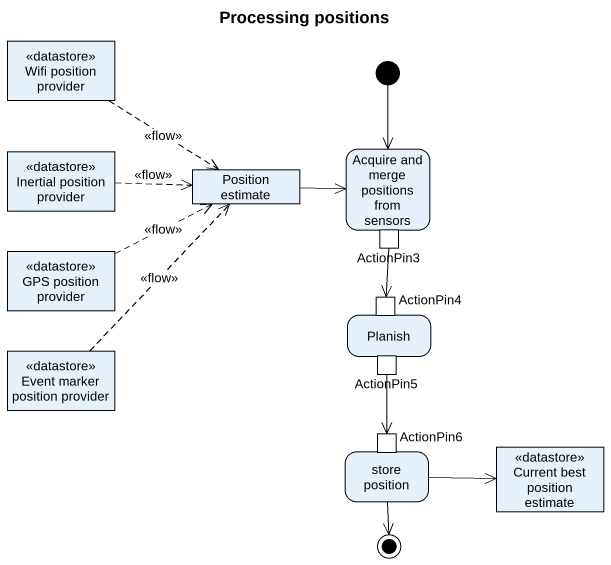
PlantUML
@startuml
title Processing positions
hide empty description
state "Wifi position provider" as Wifi_position_provider <<datastore>>
state "Inertial position provider" as Inertial_position_provider <<datastore>>
state "Acquire and merge positions from sensors" as Acquire_and_merge_positions {
  state ActionPin3 <<outputPin>>
}
state "Position estimate" as Position_estimate <<object>>
state "GPS position provider" as GPS_position_provider <<datastore>>
state Planish {
  state ActionPin4 <<inputPin>>
  state ActionPin5 <<outputPin>>
}
state "Event marker position provider" as Event_marker_position <<datastore>>
state "store position" as store_position {
  state ActionPin6 <<inputPin>>
}
state "Current best position estimate" as Current_best_position <<datastore>>
[*] --> Acquire_and_merge_positions
Wifi_position_provider -[dashed]-> Position_estimate : <<flow>>
Inertial_position_provider -right[dashed]-> Position_estimate : <<flow>>
Position_estimate -right-> Acquire_and_merge_positions
GPS_position_provider -right[dashed]-> Position_estimate : <<flow>>
ActionPin3 --> ActionPin4
Event_marker_position -up[dashed]-> Position_estimate : <<flow>>
ActionPin5 --> ActionPin6
store_position -right-> Current_best_position
store_position --> [*]
@enduml
